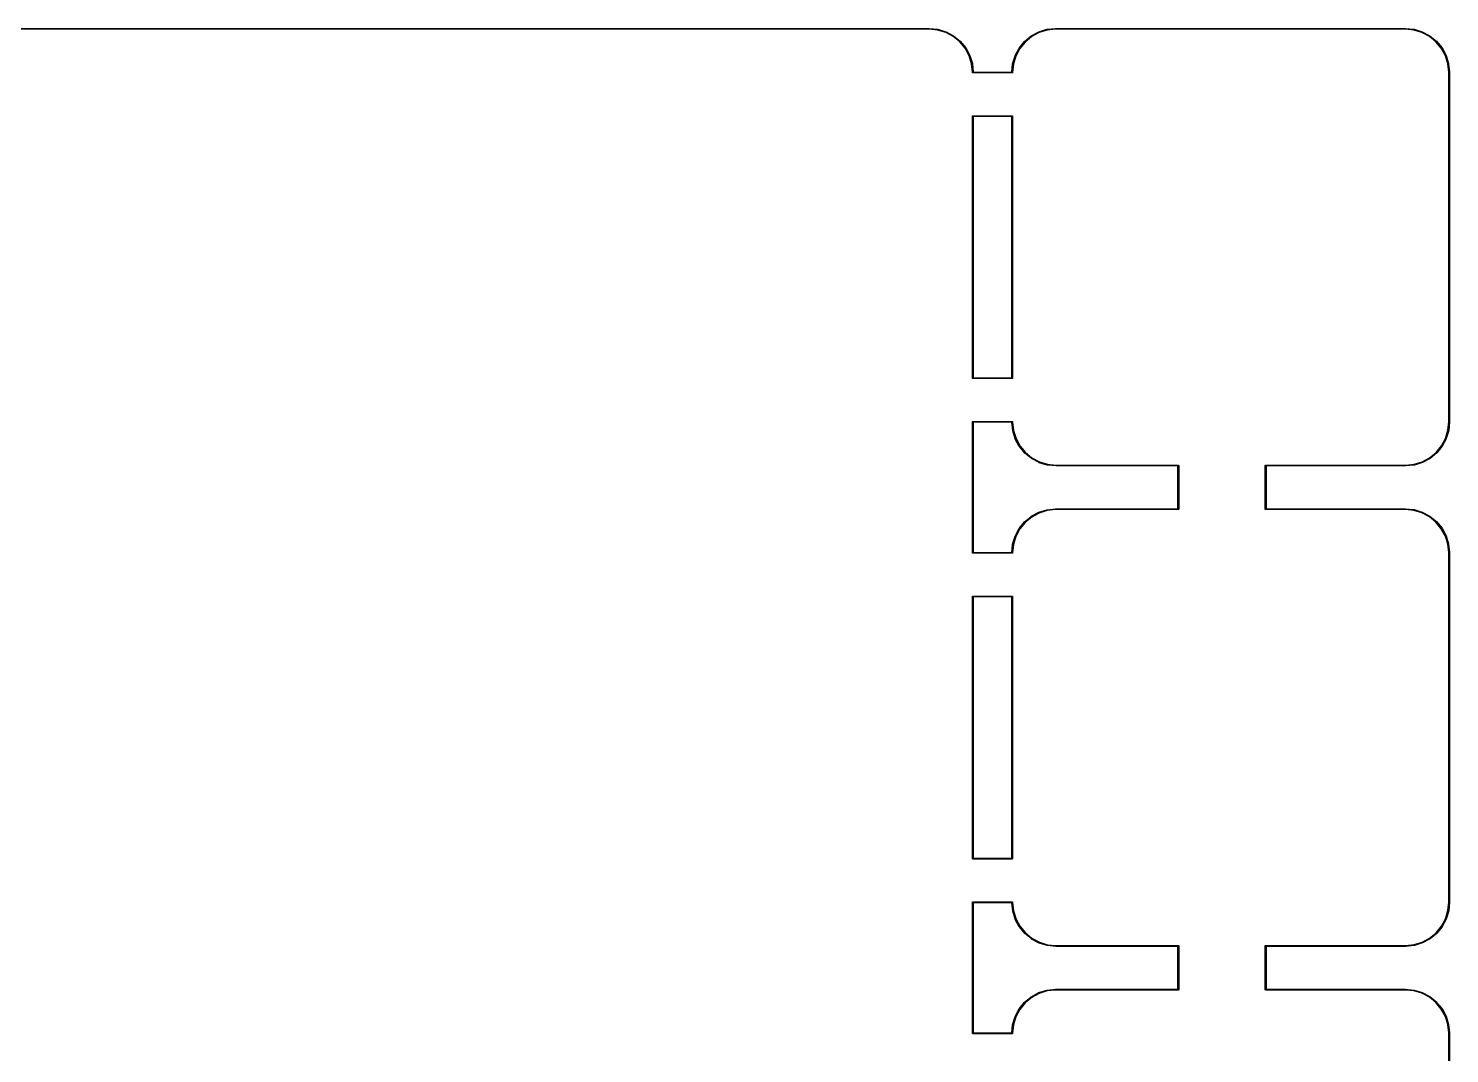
# Model space of a CAD drawing. Extents: x 1.1 to 14.1, y -5.7 to -1.1.
# Drawn here: x 10.878 to 14.131, y -3.447 to -1.099 of the extents above; entities that cross this region are included whole.
import ezdxf

# ---------------------------------------------------------------- set-up
doc = ezdxf.new("R2010")
doc.units = 0
doc.header["$MEASUREMENT"] = 0
doc.layers.add('BLACK', color=7, linetype='CONTINUOUS')

msp = doc.modelspace()

# ---------------------------------------------------------------- linework, layer by layer
at = {"layer": 'BLACK', "linetype": 'CONTINUOUS'}
for p, q in [((6.12995, -1.09902), (12.94, -1.09902)), ((12.94, -1.10098), (6.13, -1.10098)), ((12.94, -1.09902), (12.9401, -1.09902)), ((12.9592, -1.10287), (12.94, -1.10098)), ((12.9401, -1.09902), (12.9401, -1.09902)), ((12.9401, -1.09902), (12.9595, -1.10092)), ((12.9777, -1.10846), (12.9592, -1.10287)), ((12.9595, -1.10092), (12.9595, -1.10093)), ((12.9595, -1.10093), (12.9596, -1.10095)), ((12.9596, -1.10095), (12.9597, -1.10096)), ((12.9597, -1.10096), (12.9784, -1.1066)), ((13.191, -1.10687), (13.2096, -1.1011)), ((13.2101, -1.10301), (13.1916, -1.10873)), ((13.2096, -1.1011), (13.2097, -1.10108)), ((13.2096, -1.1011), (13.2096, -1.1011)), ((13.2096, -1.1011), (13.2096, -1.1011)), ((13.2097, -1.10108), (13.2098, -1.10106)), ((13.2098, -1.10106), (13.2292, -1.09902)), ((13.2294, -1.10099), (13.2101, -1.10301)), ((13.2292, -1.09902), (13.2292, -1.09902)), ((13.2292, -1.09902), (13.2293, -1.09902)), ((13.2293, -1.09902), (13.2293, -1.09902)), ((13.2293, -1.09902), (13.23, -1.09902)), ((13.23, -1.10098), (13.2294, -1.10099)), ((13.23, -1.09902), (13.23, -1.09902)), ((13.23, -1.09902), (14.03, -1.09902)), ((14.03, -1.10098), (13.23, -1.10098)), ((14.03, -1.09902), (14.0301, -1.09902)), ((14.0492, -1.10287), (14.03, -1.10098)), ((14.0301, -1.09902), (14.0301, -1.09902)), ((14.0301, -1.09902), (14.0495, -1.10092)), ((14.0677, -1.10846), (14.0492, -1.10287)), ((14.0495, -1.10092), (14.0495, -1.10093)), ((14.0495, -1.10093), (14.0496, -1.10095)), ((14.0496, -1.10095), (14.0497, -1.10096)), ((14.0497, -1.10096), (14.0684, -1.1066)), ((12.9948, -1.11753), (12.9777, -1.10846)), ((12.9784, -1.1066), (12.9784, -1.10661)), ((12.9784, -1.10661), (12.9785, -1.10664)), ((12.9785, -1.10664), (12.9786, -1.10668)), ((12.9786, -1.10668), (12.9958, -1.11584)), ((13.0098, -1.12974), (12.9948, -1.11753)), ((12.9958, -1.11584), (12.9958, -1.11584)), ((12.9958, -1.11584), (12.9958, -1.11584)), ((12.9958, -1.11584), (12.9958, -1.11585)), ((12.9958, -1.11585), (12.9959, -1.1159)), ((12.9959, -1.1159), (12.996, -1.11595)), ((12.996, -1.11595), (13.0111, -1.12828)), ((13.0221, -1.14463), (13.0098, -1.12974)), ((13.0111, -1.12828), (13.0111, -1.12828)), ((13.0111, -1.12828), (13.0111, -1.12828)), ((13.0111, -1.12828), (13.0111, -1.12829)), ((13.0111, -1.12829), (13.0112, -1.12835)), ((13.0112, -1.12835), (13.0112, -1.12842)), ((13.0112, -1.12842), (13.0237, -1.14345)), ((13.1459, -1.14404), (13.1583, -1.12891)), ((13.1597, -1.13023), (13.1475, -1.14521)), ((13.1583, -1.1289), (13.1584, -1.12884)), ((13.1583, -1.12891), (13.1583, -1.1289)), ((13.1583, -1.12891), (13.1583, -1.12891)), ((13.1583, -1.12891), (13.1583, -1.12891)), ((13.1584, -1.12878), (13.1735, -1.11634)), ((13.1584, -1.12884), (13.1584, -1.12878)), ((13.1746, -1.11792), (13.1597, -1.13023)), ((13.1735, -1.11628), (13.1736, -1.11623)), ((13.1735, -1.11633), (13.1735, -1.11628)), ((13.1735, -1.11634), (13.1735, -1.11633)), ((13.1736, -1.11623), (13.1908, -1.10695)), ((13.1916, -1.10873), (13.1746, -1.11792)), ((13.1908, -1.10694), (13.1909, -1.10691)), ((13.1908, -1.10695), (13.1908, -1.10694)), ((13.1908, -1.10695), (13.1908, -1.10695)), ((13.1908, -1.10695), (13.1908, -1.10695)), ((13.1909, -1.10691), (13.191, -1.10687)), ((14.0848, -1.11753), (14.0677, -1.10846)), ((14.0684, -1.1066), (14.0684, -1.10661)), ((14.0684, -1.10661), (14.0685, -1.10664)), ((14.0685, -1.10664), (14.0686, -1.10668)), ((14.0686, -1.10668), (14.0858, -1.11584)), ((14.0998, -1.12974), (14.0848, -1.11753)), ((14.0858, -1.11584), (14.0858, -1.11584)), ((14.0858, -1.11584), (14.0858, -1.11584)), ((14.0858, -1.11584), (14.0858, -1.11585)), ((14.0858, -1.11585), (14.0859, -1.1159)), ((14.0859, -1.1159), (14.086, -1.11595)), ((14.086, -1.11595), (14.1011, -1.12828)), ((14.1121, -1.14463), (14.0998, -1.12974)), ((14.1011, -1.12828), (14.1011, -1.12828)), ((14.1011, -1.12828), (14.1011, -1.12828)), ((14.1011, -1.12828), (14.1011, -1.12829)), ((14.1011, -1.12829), (14.1012, -1.12835)), ((14.1012, -1.12835), (14.1012, -1.12842)), ((14.1012, -1.12842), (14.1137, -1.14345)), ((13.0313, -1.16163), (13.0221, -1.14463)), ((13.0237, -1.14345), (13.0237, -1.14346)), ((13.0237, -1.14346), (13.0237, -1.14354)), ((13.0237, -1.14354), (13.0238, -1.14361)), ((13.0238, -1.14361), (13.0331, -1.16078)), ((13.037, -1.18009), (13.0313, -1.16163)), ((13.0331, -1.16078), (13.0331, -1.16078)), ((13.0331, -1.16078), (13.0331, -1.16078)), ((13.0331, -1.16078), (13.0331, -1.16079)), ((13.0331, -1.16079), (13.0331, -1.16088)), ((13.0331, -1.16088), (13.0331, -1.16096)), ((13.0331, -1.16096), (13.0389, -1.1796)), ((13.131, -1.18029), (13.1366, -1.16161)), ((13.1385, -1.16227), (13.1329, -1.18077)), ((13.1366, -1.16151), (13.1367, -1.16143)), ((13.1366, -1.1616), (13.1366, -1.16151)), ((13.1366, -1.16161), (13.1366, -1.1616)), ((13.1367, -1.16143), (13.1458, -1.1442)), ((13.1475, -1.14521), (13.1385, -1.16227)), ((13.1458, -1.14419), (13.1459, -1.14411)), ((13.1458, -1.1442), (13.1458, -1.14419)), ((13.1458, -1.1442), (13.1458, -1.1442)), ((13.1458, -1.1442), (13.1458, -1.1442)), ((13.1459, -1.14411), (13.1459, -1.14404)), ((14.1213, -1.16163), (14.1121, -1.14463)), ((14.1137, -1.14345), (14.1137, -1.14346)), ((14.1137, -1.14346), (14.1137, -1.14354)), ((14.1137, -1.14354), (14.1138, -1.14361)), ((14.1138, -1.14361), (14.1231, -1.16078)), ((14.127, -1.18009), (14.1213, -1.16163)), ((14.1231, -1.16078), (14.1231, -1.16078)), ((14.1231, -1.16078), (14.1231, -1.16078)), ((14.1231, -1.16078), (14.1231, -1.16079)), ((14.1231, -1.16079), (14.1231, -1.16088)), ((14.1231, -1.16088), (14.1231, -1.16096)), ((14.1231, -1.16096), (14.1289, -1.1796)), ((13.039, -1.19936), (13.037, -1.18009)), ((13.0389, -1.1796), (13.0389, -1.17961)), ((13.0389, -1.17961), (13.0389, -1.1797)), ((13.0389, -1.1797), (13.0389, -1.17979)), ((13.0389, -1.17979), (13.041, -1.19902)), ((13.039, -1.19995), (13.039, -1.19936)), ((13.039, -1.2), (13.039, -1.19995)), ((13.039, -1.20019), (13.039, -1.2)), ((13.0391, -1.20038), (13.039, -1.20019)), ((13.0392, -1.20055), (13.0391, -1.20038)), ((13.0393, -1.2007), (13.0392, -1.20055)), ((13.0395, -1.20082), (13.0393, -1.2007)), ((13.0396, -1.20091), (13.0395, -1.20082)), ((13.0398, -1.20097), (13.0396, -1.20091)), ((13.04, -1.20098), (13.0398, -1.20097)), ((13.13, -1.20098), (13.04, -1.20098)), ((13.041, -1.19902), (13.1291, -1.19902)), ((13.1291, -1.19902), (13.1309, -1.18048)), ((13.1301, -1.20098), (13.13, -1.20098)), ((13.1302, -1.20097), (13.1301, -1.20098)), ((13.1301, -1.20098), (13.1301, -1.20098)), ((13.1301, -1.20098), (13.1301, -1.20098)), ((13.1304, -1.20091), (13.1302, -1.20097)), ((13.1305, -1.20082), (13.1304, -1.20091)), ((13.1307, -1.2007), (13.1305, -1.20082)), ((13.1308, -1.20055), (13.1307, -1.2007)), ((13.1309, -1.20038), (13.1308, -1.20055)), ((13.1309, -1.18038), (13.131, -1.18029)), ((13.1309, -1.18047), (13.1309, -1.18038)), ((13.1309, -1.18048), (13.1309, -1.18047)), ((13.131, -1.20019), (13.1309, -1.20038)), ((13.1329, -1.18077), (13.131, -1.2001)), ((13.131, -1.2001), (13.131, -1.20011)), ((13.131, -1.20011), (13.131, -1.20019)), ((14.129, -1.19936), (14.127, -1.18009)), ((14.1289, -1.1796), (14.1289, -1.17961)), ((14.1289, -1.17961), (14.1289, -1.1797)), ((14.1289, -1.1797), (14.1289, -1.17979)), ((14.1289, -1.17979), (14.131, -1.1992)), ((14.129, -1.2), (14.129, -1.19936)), ((14.129, -1.99995), (14.129, -1.2)), ((14.131, -1.1992), (14.131, -1.19921)), ((14.131, -1.19921), (14.131, -1.19926)), ((14.131, -1.19926), (14.131, -1.1993)), ((14.131, -1.1993), (14.131, -1.19995)), ((14.131, -1.19995), (14.131, -1.19995)), ((14.131, -1.19995), (14.131, -2.00005)), ((13.039, -1.29981), (13.0391, -1.29962)), ((13.039, -1.3), (13.039, -1.29981)), ((13.039, -1.30005), (13.039, -1.3)), ((13.039, -1.89995), (13.039, -1.30005)), ((13.0391, -1.29962), (13.0392, -1.29945)), ((13.0392, -1.29945), (13.0393, -1.2993)), ((13.0393, -1.2993), (13.0395, -1.29918)), ((13.0395, -1.29918), (13.0396, -1.29909)), ((13.0396, -1.29909), (13.0398, -1.29903)), ((13.0398, -1.29903), (13.04, -1.29902)), ((13.04, -1.29902), (13.04, -1.29901)), ((13.04, -1.29901), (13.04, -1.29902)), ((13.04, -1.29902), (13.13, -1.29902)), ((13.041, -1.30098), (13.041, -1.89902)), ((13.129, -1.30098), (13.041, -1.30098)), ((13.129, -1.89902), (13.129, -1.30098)), ((13.13, -1.29902), (13.13, -1.29901)), ((13.13, -1.29901), (13.13, -1.29902)), ((13.13, -1.29902), (13.13, -1.29902)), ((13.13, -1.29902), (13.1302, -1.29903)), ((13.1302, -1.29903), (13.1304, -1.29909)), ((13.1304, -1.29909), (13.1305, -1.29918)), ((13.1305, -1.29918), (13.1307, -1.2993)), ((13.1307, -1.2993), (13.1308, -1.29945)), ((13.1308, -1.29945), (13.1309, -1.29962)), ((13.1309, -1.29962), (13.131, -1.29981)), ((13.131, -1.29981), (13.131, -1.3)), ((13.131, -1.3), (13.131, -1.30005)), ((13.131, -1.30005), (13.131, -1.89995)), ((13.039, -1.9), (13.039, -1.89995)), ((13.039, -1.90019), (13.039, -1.9)), ((13.0391, -1.90038), (13.039, -1.90019)), ((13.0392, -1.90055), (13.0391, -1.90038)), ((13.0393, -1.9007), (13.0392, -1.90055)), ((13.0395, -1.90082), (13.0393, -1.9007)), ((13.0396, -1.90091), (13.0395, -1.90082)), ((13.0398, -1.90097), (13.0396, -1.90091)), ((13.04, -1.90098), (13.0398, -1.90097)), ((13.13, -1.90098), (13.04, -1.90098)), ((13.04, -1.90098), (13.04, -1.90099)), ((13.04, -1.90099), (13.04, -1.90098)), ((13.04, -1.90098), (13.04, -1.90098)), ((13.041, -1.89902), (13.129, -1.89902)), ((13.1302, -1.90097), (13.13, -1.90099)), ((13.13, -1.90099), (13.13, -1.90098)), ((13.1304, -1.90091), (13.1302, -1.90097)), ((13.1305, -1.90082), (13.1304, -1.90091)), ((13.1307, -1.9007), (13.1305, -1.90082)), ((13.1308, -1.90055), (13.1307, -1.9007)), ((13.1309, -1.90038), (13.1308, -1.90055)), ((13.131, -1.90019), (13.1309, -1.90038)), ((13.131, -1.89995), (13.131, -1.9)), ((13.131, -1.9), (13.131, -1.90005)), ((13.131, -1.90005), (13.131, -1.90019)), ((13.039, -1.99981), (13.0391, -1.99962)), ((13.039, -2), (13.039, -1.99981)), ((13.039, -2.00005), (13.039, -2)), ((13.039, -2.09995), (13.039, -2.00005)), ((13.0391, -1.99962), (13.0392, -1.99945)), ((13.0392, -1.99945), (13.0393, -1.9993)), ((13.0393, -1.9993), (13.0395, -1.99918)), ((13.0395, -1.99918), (13.0396, -1.99909)), ((13.0396, -1.99909), (13.0398, -1.99903)), ((13.0398, -1.99903), (13.04, -1.99902)), ((13.04, -1.99902), (13.04, -1.99901)), ((13.04, -1.99901), (13.04, -1.99902)), ((13.04, -1.99902), (13.13, -1.99902)), ((13.129, -2.00098), (13.041, -2.00098)), ((13.041, -2.00098), (13.041, -2.29902)), ((13.1311, -2.02021), (13.129, -2.00098)), ((13.13, -1.99902), (13.1302, -1.99903)), ((13.1302, -1.99903), (13.1304, -1.99909)), ((13.1304, -1.99909), (13.1305, -1.99918)), ((13.1305, -1.99918), (13.1307, -1.9993)), ((13.1307, -1.9993), (13.1308, -1.99945)), ((13.1308, -1.99945), (13.1309, -1.99962)), ((13.1309, -1.99962), (13.131, -1.99981)), ((13.131, -1.99981), (13.131, -2)), ((13.131, -2), (13.131, -2.00005)), ((13.131, -2.00005), (13.131, -2.00064)), ((13.131, -2.00064), (13.133, -2.01991)), ((14.1271, -2.01923), (14.129, -1.99995)), ((14.131, -2.0001), (14.1291, -2.01952)), ((14.131, -2.00005), (14.131, -2.0001)), ((14.131, -2.0001), (14.131, -2.0001)), ((13.1311, -2.0203), (13.1311, -2.02021)), ((13.1311, -2.02039), (13.1311, -2.0203)), ((13.1311, -2.0204), (13.1311, -2.02039)), ((13.1369, -2.03904), (13.1311, -2.0204)), ((13.133, -2.01991), (13.1387, -2.03837)), ((13.1369, -2.03912), (13.1369, -2.03904)), ((13.1369, -2.03921), (13.1369, -2.03912)), ((13.1369, -2.03922), (13.1369, -2.03921)), ((13.1462, -2.05639), (13.1369, -2.03922)), ((13.1387, -2.03837), (13.1479, -2.05537)), ((14.1125, -2.05479), (14.1215, -2.03773)), ((14.1233, -2.03857), (14.1142, -2.0558)), ((14.1215, -2.03773), (14.1271, -2.01923)), ((14.1234, -2.03849), (14.1233, -2.03857)), ((14.129, -2.01971), (14.1234, -2.03839)), ((14.1234, -2.03839), (14.1234, -2.0384)), ((14.1234, -2.0384), (14.1234, -2.03849)), ((14.1291, -2.01962), (14.129, -2.01971)), ((14.1291, -2.01952), (14.1291, -2.01953)), ((14.1291, -2.01953), (14.1291, -2.01962)), ((13.1463, -2.05646), (13.1462, -2.05639)), ((13.1463, -2.05654), (13.1463, -2.05646)), ((13.1463, -2.05655), (13.1463, -2.05654)), ((13.1588, -2.07158), (13.1463, -2.05655)), ((13.1479, -2.05537), (13.1602, -2.07026)), ((13.1588, -2.07165), (13.1588, -2.07158)), ((13.1589, -2.07171), (13.1588, -2.07165)), ((13.1589, -2.07172), (13.1589, -2.07171)), ((13.174, -2.08405), (13.1589, -2.07172)), ((13.1602, -2.07026), (13.1752, -2.08247)), ((14.0854, -2.08208), (14.1003, -2.06977)), ((14.1016, -2.07122), (14.0865, -2.08366)), ((14.1003, -2.06977), (14.1125, -2.05479)), ((14.1017, -2.0711), (14.1016, -2.07116)), ((14.1016, -2.07116), (14.1016, -2.07122)), ((14.1141, -2.05596), (14.1017, -2.07109)), ((14.1017, -2.07109), (14.1017, -2.0711)), ((14.1142, -2.05581), (14.1141, -2.05589)), ((14.1141, -2.05589), (14.1141, -2.05596)), ((14.1142, -2.0558), (14.1142, -2.05581)), ((13.039, -2.19995), (13.039, -2.09995)), ((13.039, -2.09995), (13.039, -2.09995)), ((13.1741, -2.0841), (13.174, -2.08405)), ((13.1742, -2.08415), (13.1741, -2.0841)), ((13.1742, -2.08416), (13.1742, -2.08415)), ((13.1914, -2.09332), (13.1742, -2.08416)), ((13.1752, -2.08247), (13.1923, -2.09154)), ((13.1915, -2.09336), (13.1914, -2.09332)), ((13.1916, -2.09339), (13.1915, -2.09336)), ((13.1916, -2.0934), (13.1916, -2.09339)), ((13.2103, -2.09904), (13.1916, -2.0934)), ((13.1923, -2.09154), (13.2108, -2.09713)), ((13.2104, -2.09905), (13.2103, -2.09904)), ((13.2105, -2.09907), (13.2104, -2.09905)), ((13.2105, -2.09908), (13.2105, -2.09907)), ((13.2299, -2.10098), (13.2105, -2.09908)), ((13.2108, -2.09713), (13.23, -2.09902)), ((13.23, -2.10098), (13.2299, -2.10098)), ((13.2299, -2.10098), (13.2299, -2.10098)), ((13.23, -2.09902), (13.51, -2.09902)), ((13.509, -2.10098), (13.23, -2.10098)), ((13.509, -2.19902), (13.509, -2.10098)), ((13.51, -2.09902), (13.51, -2.09901)), ((13.51, -2.09901), (13.51, -2.09902)), ((13.51, -2.09902), (13.51, -2.09902)), ((13.51, -2.09902), (13.5102, -2.09903)), ((13.5102, -2.09903), (13.5104, -2.09909)), ((13.5104, -2.09909), (13.5105, -2.09918)), ((13.5105, -2.09918), (13.5107, -2.0993)), ((13.5107, -2.0993), (13.5108, -2.09945)), ((13.5108, -2.09945), (13.5109, -2.09962)), ((13.5109, -2.09962), (13.511, -2.09981)), ((13.511, -2.09981), (13.511, -2.1)), ((13.511, -2.1), (13.511, -2.10005)), ((13.511, -2.10005), (13.511, -2.19995)), ((13.709, -2.09981), (13.7091, -2.09962)), ((13.709, -2.1), (13.709, -2.09981)), ((13.709, -2.10005), (13.709, -2.1)), ((13.709, -2.19995), (13.709, -2.10005)), ((13.7091, -2.09962), (13.7092, -2.09945)), ((13.7092, -2.09945), (13.7093, -2.0993)), ((13.7093, -2.0993), (13.7095, -2.09918)), ((13.7095, -2.09918), (13.7096, -2.09909)), ((13.7096, -2.09909), (13.7098, -2.09903)), ((13.7098, -2.09903), (13.71, -2.09902)), ((13.71, -2.09902), (13.71, -2.09901)), ((13.71, -2.09901), (13.71, -2.09902)), ((13.71, -2.09902), (14.03, -2.09902)), ((14.03, -2.10098), (13.711, -2.10098)), ((13.711, -2.10098), (13.711, -2.19902)), ((14.03, -2.09902), (14.0306, -2.09901)), ((14.0307, -2.10098), (14.03, -2.10098)), ((14.03, -2.10098), (14.03, -2.10098)), ((14.0306, -2.09901), (14.0499, -2.09699)), ((14.0308, -2.10098), (14.0307, -2.10098)), ((14.0307, -2.10098), (14.0307, -2.10098)), ((14.0502, -2.09894), (14.0308, -2.10098)), ((14.0308, -2.10098), (14.0308, -2.10098)), ((14.0499, -2.09699), (14.0684, -2.09127)), ((14.0503, -2.09892), (14.0502, -2.09894)), ((14.0504, -2.0989), (14.0503, -2.09892)), ((14.069, -2.09313), (14.0504, -2.0989)), ((14.0504, -2.0989), (14.0504, -2.0989)), ((14.0684, -2.09127), (14.0854, -2.08208)), ((14.0691, -2.09309), (14.069, -2.09313)), ((14.0692, -2.09306), (14.0691, -2.09309)), ((14.0864, -2.08377), (14.0692, -2.09305)), ((14.0692, -2.09305), (14.0692, -2.09306)), ((14.0865, -2.08372), (14.0864, -2.08377)), ((14.0865, -2.08366), (14.0865, -2.08367)), ((14.0865, -2.08367), (14.0865, -2.08372)), ((13.039, -2.29995), (13.039, -2.19995)), ((13.1736, -2.21623), (13.1908, -2.20695)), ((13.1916, -2.20873), (13.1746, -2.21792)), ((13.1908, -2.20694), (13.1909, -2.20691)), ((13.1908, -2.20695), (13.1908, -2.20694)), ((13.1908, -2.20695), (13.1908, -2.20695)), ((13.1908, -2.20695), (13.1908, -2.20695)), ((13.1909, -2.20691), (13.191, -2.20687)), ((13.191, -2.20687), (13.2096, -2.2011)), ((13.2101, -2.20301), (13.1916, -2.20873)), ((13.2096, -2.2011), (13.2097, -2.20108)), ((13.2096, -2.2011), (13.2096, -2.2011)), ((13.2096, -2.2011), (13.2096, -2.2011)), ((13.2097, -2.20108), (13.2098, -2.20106)), ((13.2098, -2.20106), (13.2292, -2.19902)), ((13.2294, -2.20099), (13.2101, -2.20301)), ((13.2292, -2.19902), (13.2292, -2.19902)), ((13.2292, -2.19902), (13.2293, -2.19902)), ((13.2293, -2.19902), (13.2293, -2.19902)), ((13.2293, -2.19902), (13.23, -2.19902)), ((13.23, -2.20098), (13.2294, -2.20099)), ((13.23, -2.19902), (13.23, -2.19902)), ((13.23, -2.19902), (13.509, -2.19902)), ((13.51, -2.20098), (13.23, -2.20098)), ((13.5101, -2.20098), (13.51, -2.20099)), ((13.51, -2.20099), (13.51, -2.20098)), ((13.5102, -2.20097), (13.5101, -2.20098)), ((13.5104, -2.20091), (13.5102, -2.20097)), ((13.5105, -2.20082), (13.5104, -2.20091)), ((13.5107, -2.2007), (13.5105, -2.20082)), ((13.5108, -2.20055), (13.5107, -2.2007)), ((13.5109, -2.20038), (13.5108, -2.20055)), ((13.511, -2.20019), (13.5109, -2.20038)), ((13.511, -2.19995), (13.511, -2.2)), ((13.511, -2.2), (13.511, -2.20019)), ((13.709, -2.2), (13.709, -2.19995)), ((13.709, -2.20019), (13.709, -2.2)), ((13.7091, -2.20038), (13.709, -2.20019)), ((13.7092, -2.20055), (13.7091, -2.20038)), ((13.7093, -2.2007), (13.7092, -2.20055)), ((13.7095, -2.20082), (13.7093, -2.2007)), ((13.7096, -2.20091), (13.7095, -2.20082)), ((13.7098, -2.20097), (13.7096, -2.20091)), ((13.71, -2.20098), (13.7098, -2.20097)), ((14.03, -2.20098), (13.71, -2.20098)), ((13.71, -2.20098), (13.71, -2.20099)), ((13.71, -2.20099), (13.71, -2.20098)), ((13.71, -2.20098), (13.71, -2.20098)), ((13.711, -2.19902), (14.03, -2.19902)), ((14.03, -2.19902), (14.0301, -2.19902)), ((14.0492, -2.20287), (14.03, -2.20098)), ((14.0301, -2.19902), (14.0301, -2.19902)), ((14.0301, -2.19902), (14.0495, -2.20092)), ((14.0677, -2.20846), (14.0492, -2.20287)), ((14.0495, -2.20092), (14.0495, -2.20093)), ((14.0495, -2.20093), (14.0496, -2.20095)), ((14.0496, -2.20095), (14.0497, -2.20096)), ((14.0497, -2.20096), (14.0684, -2.2066)), ((14.0848, -2.21753), (14.0677, -2.20846)), ((14.0684, -2.2066), (14.0684, -2.20661)), ((14.0684, -2.20661), (14.0685, -2.20664)), ((14.0685, -2.20664), (14.0686, -2.20668)), ((14.0686, -2.20668), (14.0858, -2.21584)), ((13.1367, -2.26143), (13.1458, -2.2442)), ((13.1458, -2.24419), (13.1459, -2.24411)), ((13.1458, -2.2442), (13.1458, -2.24419)), ((13.1458, -2.2442), (13.1458, -2.2442)), ((13.1458, -2.2442), (13.1458, -2.2442)), ((13.1459, -2.24404), (13.1583, -2.22891)), ((13.1459, -2.24411), (13.1459, -2.24404)), ((13.1597, -2.23023), (13.1475, -2.24521)), ((13.1583, -2.2289), (13.1584, -2.22884)), ((13.1583, -2.22891), (13.1583, -2.2289)), ((13.1583, -2.22891), (13.1583, -2.22891)), ((13.1583, -2.22891), (13.1583, -2.22891)), ((13.1584, -2.22878), (13.1735, -2.21634)), ((13.1584, -2.22884), (13.1584, -2.22878)), ((13.1746, -2.21792), (13.1597, -2.23023)), ((13.1735, -2.21628), (13.1736, -2.21623)), ((13.1735, -2.21633), (13.1735, -2.21628)), ((13.1735, -2.21634), (13.1735, -2.21633)), ((14.0998, -2.22974), (14.0848, -2.21753)), ((14.0858, -2.21584), (14.0858, -2.21584)), ((14.0858, -2.21584), (14.0858, -2.21584)), ((14.0858, -2.21584), (14.0858, -2.21585)), ((14.0858, -2.21585), (14.0859, -2.2159)), ((14.0859, -2.2159), (14.086, -2.21595)), ((14.086, -2.21595), (14.1011, -2.22828)), ((14.1121, -2.24463), (14.0998, -2.22974)), ((14.1011, -2.22828), (14.1011, -2.22828)), ((14.1011, -2.22828), (14.1011, -2.22828)), ((14.1011, -2.22828), (14.1011, -2.22829)), ((14.1011, -2.22829), (14.1012, -2.22835)), ((14.1012, -2.22835), (14.1012, -2.22842)), ((14.1012, -2.22842), (14.1137, -2.24345)), ((14.1137, -2.24345), (14.1137, -2.24346)), ((14.1137, -2.24346), (14.1137, -2.24354)), ((14.1137, -2.24354), (14.1138, -2.24361)), ((14.1138, -2.24361), (14.1231, -2.26078)), ((13.131, -2.28029), (13.1366, -2.26161)), ((13.1385, -2.26227), (13.1329, -2.28077)), ((13.1366, -2.26151), (13.1367, -2.26143)), ((13.1366, -2.2616), (13.1366, -2.26151)), ((13.1366, -2.26161), (13.1366, -2.2616)), ((13.1475, -2.24521), (13.1385, -2.26227)), ((14.1213, -2.26163), (14.1121, -2.24463)), ((14.127, -2.28009), (14.1213, -2.26163)), ((14.1231, -2.26078), (14.1231, -2.26078)), ((14.1231, -2.26078), (14.1231, -2.26078)), ((14.1231, -2.26078), (14.1231, -2.26079)), ((14.1231, -2.26079), (14.1231, -2.26088)), ((14.1231, -2.26088), (14.1231, -2.26096)), ((14.1231, -2.26096), (14.1289, -2.2796)), ((13.039, -2.3), (13.039, -2.29995)), ((13.039, -2.30019), (13.039, -2.3)), ((13.0391, -2.30038), (13.039, -2.30019)), ((13.0392, -2.30055), (13.0391, -2.30038)), ((13.0392, -2.30062), (13.0392, -2.30055)), ((13.0393, -2.3007), (13.0392, -2.30062)), ((13.0395, -2.30082), (13.0393, -2.3007)), ((13.0396, -2.30091), (13.0395, -2.30082)), ((13.0398, -2.30097), (13.0396, -2.30091)), ((13.04, -2.30099), (13.0398, -2.30097)), ((13.13, -2.30098), (13.04, -2.30098)), ((13.04, -2.30098), (13.04, -2.30099)), ((13.041, -2.29902), (13.1291, -2.29902)), ((13.1291, -2.29902), (13.1309, -2.28048)), ((13.1301, -2.30098), (13.13, -2.30098)), ((13.1302, -2.30097), (13.1301, -2.30098)), ((13.1301, -2.30098), (13.1301, -2.30098)), ((13.1301, -2.30098), (13.1301, -2.30098)), ((13.1304, -2.30091), (13.1302, -2.30097)), ((13.1305, -2.30082), (13.1304, -2.30091)), ((13.1307, -2.3007), (13.1305, -2.30082)), ((13.1308, -2.30055), (13.1307, -2.3007)), ((13.1309, -2.30038), (13.1308, -2.30055)), ((13.1309, -2.28038), (13.131, -2.28029)), ((13.1309, -2.28047), (13.1309, -2.28038)), ((13.1309, -2.28048), (13.1309, -2.28047)), ((13.131, -2.30019), (13.1309, -2.30038)), ((13.1329, -2.28077), (13.131, -2.3001)), ((13.131, -2.3001), (13.131, -2.30011)), ((13.131, -2.30011), (13.131, -2.30019)), ((14.129, -2.29936), (14.127, -2.28009)), ((14.1289, -2.2796), (14.1289, -2.27961)), ((14.1289, -2.27961), (14.1289, -2.2797)), ((14.1289, -2.2797), (14.1289, -2.27979)), ((14.1289, -2.27979), (14.131, -2.2992)), ((14.129, -2.3), (14.129, -2.29936)), ((14.129, -3.09995), (14.129, -2.3)), ((14.131, -2.2992), (14.131, -2.29921)), ((14.131, -2.29921), (14.131, -2.29926)), ((14.131, -2.29926), (14.131, -2.2993)), ((14.131, -2.2993), (14.131, -2.29995)), ((14.131, -2.29995), (14.131, -2.29995)), ((14.131, -2.29995), (14.131, -3.10005)), ((13.039, -2.39981), (13.0391, -2.39962)), ((13.039, -2.4), (13.039, -2.39981)), ((13.039, -2.40005), (13.039, -2.4)), ((13.039, -2.99995), (13.039, -2.40005)), ((13.0391, -2.39962), (13.0392, -2.39945)), ((13.0392, -2.39945), (13.0393, -2.3993)), ((13.0393, -2.3993), (13.0395, -2.39918)), ((13.0395, -2.39918), (13.0396, -2.39909)), ((13.0396, -2.39909), (13.0398, -2.39903)), ((13.0398, -2.39903), (13.04, -2.39902)), ((13.04, -2.39902), (13.04, -2.39901)), ((13.04, -2.39901), (13.04, -2.39902)), ((13.04, -2.39902), (13.13, -2.39902)), ((13.041, -2.40098), (13.041, -2.99902)), ((13.129, -2.40098), (13.041, -2.40098)), ((13.129, -2.99902), (13.129, -2.40098)), ((13.13, -2.39902), (13.13, -2.39901)), ((13.13, -2.39901), (13.13, -2.39902)), ((13.13, -2.39902), (13.13, -2.39902)), ((13.13, -2.39902), (13.1302, -2.39903)), ((13.1302, -2.39903), (13.1304, -2.39909)), ((13.1304, -2.39909), (13.1305, -2.39918)), ((13.1305, -2.39918), (13.1307, -2.3993)), ((13.1307, -2.3993), (13.1308, -2.39945)), ((13.1308, -2.39945), (13.1309, -2.39962)), ((13.1309, -2.39962), (13.131, -2.39981)), ((13.131, -2.39981), (13.131, -2.4)), ((13.131, -2.4), (13.131, -2.40005)), ((13.131, -2.40005), (13.131, -2.99995)), ((13.039, -3), (13.039, -2.99995)), ((13.039, -3.00019), (13.039, -3)), ((13.0391, -3.00038), (13.039, -3.00019)), ((13.0392, -3.00055), (13.0391, -3.00038)), ((13.0393, -3.0007), (13.0392, -3.00055)), ((13.0395, -3.00082), (13.0393, -3.0007)), ((13.0396, -3.00091), (13.0395, -3.00082)), ((13.0398, -3.00097), (13.0396, -3.00091)), ((13.04, -3.00098), (13.0398, -3.00097)), ((13.13, -3.00098), (13.04, -3.00098)), ((13.04, -3.00098), (13.04, -3.00099)), ((13.04, -3.00099), (13.04, -3.00098)), ((13.04, -3.00098), (13.04, -3.00098)), ((13.041, -2.99902), (13.129, -2.99902)), ((13.1302, -3.00097), (13.13, -3.00099)), ((13.13, -3.00099), (13.13, -3.00098)), ((13.1304, -3.00091), (13.1302, -3.00097)), ((13.1305, -3.00082), (13.1304, -3.00091)), ((13.1307, -3.0007), (13.1305, -3.00082)), ((13.1308, -3.00055), (13.1307, -3.0007)), ((13.1309, -3.00038), (13.1308, -3.00055)), ((13.131, -3.00019), (13.1309, -3.00038)), ((13.131, -2.99995), (13.131, -3)), ((13.131, -3), (13.131, -3.00005)), ((13.131, -3.00005), (13.131, -3.00019)), ((13.039, -3.09981), (13.0391, -3.09962)), ((13.039, -3.1), (13.039, -3.09981)), ((13.039, -3.10005), (13.039, -3.1)), ((13.039, -3.19995), (13.039, -3.10005)), ((13.0391, -3.09962), (13.0392, -3.09945)), ((13.0392, -3.09945), (13.0393, -3.0993)), ((13.0393, -3.0993), (13.0395, -3.09918)), ((13.0395, -3.09918), (13.0396, -3.09909)), ((13.0396, -3.09909), (13.0398, -3.09903)), ((13.0398, -3.09903), (13.04, -3.09902)), ((13.04, -3.09902), (13.04, -3.09901)), ((13.04, -3.09901), (13.04, -3.09902)), ((13.04, -3.09902), (13.13, -3.09902)), ((13.129, -3.10098), (13.041, -3.10098)), ((13.041, -3.10098), (13.041, -3.39902)), ((13.1311, -3.12021), (13.129, -3.10098)), ((13.13, -3.09902), (13.1302, -3.09903)), ((13.1302, -3.09903), (13.1304, -3.09909)), ((13.1304, -3.09909), (13.1305, -3.09918)), ((13.1305, -3.09918), (13.1307, -3.0993)), ((13.1307, -3.0993), (13.1308, -3.09945)), ((13.1308, -3.09945), (13.1309, -3.09962)), ((13.1309, -3.09962), (13.131, -3.09981)), ((13.131, -3.09981), (13.131, -3.1)), ((13.131, -3.1), (13.131, -3.10005)), ((13.131, -3.10005), (13.131, -3.10064)), ((13.131, -3.10064), (13.133, -3.11991)), ((13.1311, -3.1203), (13.1311, -3.12021)), ((13.1311, -3.12039), (13.1311, -3.1203)), ((13.1311, -3.1204), (13.1311, -3.12039)), ((13.1369, -3.13904), (13.1311, -3.1204)), ((13.133, -3.11991), (13.1387, -3.13837)), ((14.1215, -3.13773), (14.1271, -3.11923)), ((14.129, -3.11971), (14.1234, -3.13839)), ((14.1271, -3.11923), (14.129, -3.09995)), ((14.1291, -3.11962), (14.129, -3.11971)), ((14.131, -3.1001), (14.1291, -3.11952)), ((14.1291, -3.11952), (14.1291, -3.11953)), ((14.1291, -3.11953), (14.1291, -3.11962)), ((14.131, -3.10005), (14.131, -3.1001)), ((14.131, -3.1001), (14.131, -3.1001)), ((13.1369, -3.13912), (13.1369, -3.13904)), ((13.1369, -3.13921), (13.1369, -3.13912)), ((13.1369, -3.13922), (13.1369, -3.13921)), ((13.1462, -3.15639), (13.1369, -3.13922)), ((13.1387, -3.13837), (13.1479, -3.15537)), ((14.1003, -3.16977), (14.1125, -3.15479)), ((14.1125, -3.15479), (14.1215, -3.13773)), ((14.1233, -3.13857), (14.1142, -3.1558)), ((14.1234, -3.13849), (14.1233, -3.13857)), ((14.1234, -3.13839), (14.1234, -3.1384)), ((14.1234, -3.1384), (14.1234, -3.13849)), ((13.1463, -3.15646), (13.1462, -3.15639)), ((13.1463, -3.15654), (13.1463, -3.15646)), ((13.1463, -3.15655), (13.1463, -3.15654)), ((13.1588, -3.17158), (13.1463, -3.15655)), ((13.1479, -3.15537), (13.1602, -3.17026)), ((13.1588, -3.17165), (13.1588, -3.17158)), ((13.1589, -3.17171), (13.1588, -3.17165)), ((13.1589, -3.17172), (13.1589, -3.17171)), ((13.174, -3.18405), (13.1589, -3.17172)), ((13.1602, -3.17026), (13.1752, -3.18247)), ((13.1741, -3.1841), (13.174, -3.18405)), ((13.1742, -3.18415), (13.1741, -3.1841)), ((13.1742, -3.18416), (13.1742, -3.18415)), ((13.1914, -3.19332), (13.1742, -3.18416)), ((13.1752, -3.18247), (13.1923, -3.19154)), ((14.0684, -3.19127), (14.0854, -3.18208)), ((14.0864, -3.18377), (14.0692, -3.19305)), ((14.0854, -3.18208), (14.1003, -3.16977)), ((14.0865, -3.18372), (14.0864, -3.18377)), ((14.1016, -3.17122), (14.0865, -3.18366)), ((14.0865, -3.18366), (14.0865, -3.18367)), ((14.0865, -3.18367), (14.0865, -3.18372)), ((14.1017, -3.1711), (14.1016, -3.17116)), ((14.1016, -3.17116), (14.1016, -3.17122)), ((14.1141, -3.15596), (14.1017, -3.17109)), ((14.1017, -3.17109), (14.1017, -3.1711)), ((14.1142, -3.15581), (14.1141, -3.15589)), ((14.1141, -3.15589), (14.1141, -3.15596)), ((14.1142, -3.1558), (14.1142, -3.15581)), ((13.039, -3.29995), (13.039, -3.19995)), ((13.039, -3.19995), (13.039, -3.19995)), ((13.1915, -3.19336), (13.1914, -3.19332)), ((13.1916, -3.19339), (13.1915, -3.19336)), ((13.1916, -3.1934), (13.1916, -3.19339)), ((13.2103, -3.19904), (13.1916, -3.1934)), ((13.1923, -3.19154), (13.2108, -3.19713)), ((13.2104, -3.19905), (13.2103, -3.19904)), ((13.2105, -3.19907), (13.2104, -3.19905)), ((13.2105, -3.19908), (13.2105, -3.19907)), ((13.2299, -3.20098), (13.2105, -3.19908)), ((13.2108, -3.19713), (13.23, -3.19902)), ((13.23, -3.20098), (13.2299, -3.20098)), ((13.2299, -3.20098), (13.2299, -3.20098)), ((13.23, -3.19902), (13.51, -3.19902)), ((13.509, -3.20098), (13.23, -3.20098)), ((13.509, -3.29902), (13.509, -3.20098)), ((13.51, -3.19902), (13.51, -3.19901)), ((13.51, -3.19901), (13.51, -3.19902)), ((13.51, -3.19902), (13.51, -3.19902)), ((13.51, -3.19902), (13.5102, -3.19903)), ((13.5102, -3.19903), (13.5104, -3.19909)), ((13.5104, -3.19909), (13.5105, -3.19918)), ((13.5105, -3.19918), (13.5107, -3.1993)), ((13.5107, -3.1993), (13.5108, -3.19945)), ((13.5108, -3.19945), (13.5109, -3.19962)), ((13.5109, -3.19962), (13.511, -3.19981)), ((13.511, -3.19981), (13.511, -3.2)), ((13.511, -3.2), (13.511, -3.20005)), ((13.511, -3.20005), (13.511, -3.29995)), ((13.709, -3.19981), (13.7091, -3.19962)), ((13.709, -3.2), (13.709, -3.19981)), ((13.709, -3.20005), (13.709, -3.2)), ((13.709, -3.29995), (13.709, -3.20005)), ((13.7091, -3.19962), (13.7092, -3.19945)), ((13.7092, -3.19945), (13.7093, -3.1993)), ((13.7093, -3.1993), (13.7095, -3.19918)), ((13.7095, -3.19918), (13.7096, -3.19909)), ((13.7096, -3.19909), (13.7098, -3.19903)), ((13.7098, -3.19903), (13.71, -3.19902)), ((13.71, -3.19902), (13.71, -3.19901)), ((13.71, -3.19901), (13.71, -3.19902)), ((13.71, -3.19902), (14.03, -3.19902)), ((14.03, -3.20098), (13.711, -3.20098)), ((13.711, -3.20098), (13.711, -3.29902)), ((14.03, -3.19902), (14.0306, -3.19901)), ((14.0307, -3.20098), (14.03, -3.20098)), ((14.03, -3.20098), (14.03, -3.20098)), ((14.0306, -3.19901), (14.0499, -3.19699)), ((14.0308, -3.20098), (14.0307, -3.20098)), ((14.0307, -3.20098), (14.0307, -3.20098)), ((14.0502, -3.19894), (14.0308, -3.20098)), ((14.0308, -3.20098), (14.0308, -3.20098)), ((14.0499, -3.19699), (14.0684, -3.19127)), ((14.0503, -3.19892), (14.0502, -3.19894)), ((14.0504, -3.1989), (14.0503, -3.19892)), ((14.069, -3.19313), (14.0504, -3.1989)), ((14.0504, -3.1989), (14.0504, -3.1989)), ((14.0691, -3.19309), (14.069, -3.19313)), ((14.0692, -3.19306), (14.0691, -3.19309)), ((14.0692, -3.19305), (14.0692, -3.19306)), ((13.039, -3.39995), (13.039, -3.29995)), ((13.1584, -3.32878), (13.1735, -3.31634)), ((13.1735, -3.31628), (13.1736, -3.31623)), ((13.1735, -3.31633), (13.1735, -3.31628)), ((13.1735, -3.31634), (13.1735, -3.31633)), ((13.1736, -3.31623), (13.1908, -3.30695)), ((13.1916, -3.30873), (13.1746, -3.31792)), ((13.1908, -3.30694), (13.1909, -3.30691)), ((13.1908, -3.30695), (13.1908, -3.30694)), ((13.1908, -3.30695), (13.1908, -3.30695)), ((13.1908, -3.30695), (13.1908, -3.30695)), ((13.1909, -3.30691), (13.191, -3.30687)), ((13.191, -3.30687), (13.2096, -3.3011)), ((13.2101, -3.30301), (13.1916, -3.30873)), ((13.2096, -3.3011), (13.2097, -3.30108)), ((13.2096, -3.3011), (13.2096, -3.3011)), ((13.2096, -3.3011), (13.2096, -3.3011)), ((13.2097, -3.30108), (13.2098, -3.30106)), ((13.2098, -3.30106), (13.2292, -3.29902)), ((13.2294, -3.30099), (13.2101, -3.30301)), ((13.2292, -3.29902), (13.2292, -3.29902)), ((13.2292, -3.29902), (13.2293, -3.29902)), ((13.2293, -3.29902), (13.2293, -3.29902)), ((13.2293, -3.29902), (13.23, -3.29902)), ((13.23, -3.30098), (13.2294, -3.30099)), ((13.23, -3.29902), (13.23, -3.29902)), ((13.23, -3.29902), (13.509, -3.29902)), ((13.51, -3.30098), (13.23, -3.30098)), ((13.5101, -3.30098), (13.51, -3.30099)), ((13.51, -3.30099), (13.51, -3.30098)), ((13.5102, -3.30097), (13.5101, -3.30098)), ((13.5104, -3.30091), (13.5102, -3.30097)), ((13.5105, -3.30082), (13.5104, -3.30091)), ((13.5107, -3.3007), (13.5105, -3.30082)), ((13.5108, -3.30055), (13.5107, -3.3007)), ((13.5109, -3.30038), (13.5108, -3.30055)), ((13.511, -3.30019), (13.5109, -3.30038)), ((13.511, -3.29995), (13.511, -3.3)), ((13.511, -3.3), (13.511, -3.30019)), ((13.709, -3.3), (13.709, -3.29995)), ((13.709, -3.30019), (13.709, -3.3)), ((13.7091, -3.30038), (13.709, -3.30019)), ((13.7092, -3.30055), (13.7091, -3.30038)), ((13.7093, -3.3007), (13.7092, -3.30055)), ((13.7095, -3.30082), (13.7093, -3.3007)), ((13.7096, -3.30091), (13.7095, -3.30082)), ((13.7098, -3.30097), (13.7096, -3.30091)), ((13.71, -3.30098), (13.7098, -3.30097)), ((14.03, -3.30098), (13.71, -3.30098)), ((13.71, -3.30098), (13.71, -3.30099)), ((13.71, -3.30099), (13.71, -3.30098)), ((13.71, -3.30098), (13.71, -3.30098)), ((13.711, -3.29902), (14.03, -3.29902)), ((14.03, -3.29902), (14.0301, -3.29902)), ((14.0492, -3.30287), (14.03, -3.30098)), ((14.0301, -3.29902), (14.0301, -3.29902)), ((14.0301, -3.29902), (14.0495, -3.30092)), ((14.0677, -3.30846), (14.0492, -3.30287)), ((14.0495, -3.30092), (14.0495, -3.30093)), ((14.0495, -3.30093), (14.0496, -3.30095)), ((14.0496, -3.30095), (14.0497, -3.30096)), ((14.0497, -3.30096), (14.0684, -3.3066)), ((14.0848, -3.31753), (14.0677, -3.30846)), ((14.0684, -3.3066), (14.0684, -3.30661)), ((14.0684, -3.30661), (14.0685, -3.30664)), ((14.0685, -3.30664), (14.0686, -3.30668)), ((14.0686, -3.30668), (14.0858, -3.31584)), ((14.0998, -3.32974), (14.0848, -3.31753)), ((14.0858, -3.31584), (14.0858, -3.31584)), ((14.0858, -3.31584), (14.0858, -3.31584)), ((14.0858, -3.31584), (14.0858, -3.31585)), ((14.0858, -3.31585), (14.0859, -3.3159)), ((14.0859, -3.3159), (14.086, -3.31595)), ((14.086, -3.31595), (14.1011, -3.32828)), ((13.1367, -3.36143), (13.1458, -3.3442)), ((13.1475, -3.34521), (13.1385, -3.36227)), ((13.1458, -3.34419), (13.1459, -3.34411)), ((13.1458, -3.3442), (13.1458, -3.34419)), ((13.1458, -3.3442), (13.1458, -3.3442)), ((13.1458, -3.3442), (13.1458, -3.3442)), ((13.1459, -3.34404), (13.1583, -3.32891)), ((13.1459, -3.34411), (13.1459, -3.34404)), ((13.1597, -3.33023), (13.1475, -3.34521)), ((13.1583, -3.3289), (13.1584, -3.32884)), ((13.1583, -3.32891), (13.1583, -3.3289)), ((13.1583, -3.32891), (13.1583, -3.32891)), ((13.1583, -3.32891), (13.1583, -3.32891)), ((13.1584, -3.32884), (13.1584, -3.32878)), ((13.1746, -3.31792), (13.1597, -3.33023)), ((14.1121, -3.34463), (14.0998, -3.32974)), ((14.1011, -3.32828), (14.1011, -3.32828)), ((14.1011, -3.32828), (14.1011, -3.32828)), ((14.1011, -3.32828), (14.1011, -3.32829)), ((14.1011, -3.32829), (14.1012, -3.32835)), ((14.1012, -3.32835), (14.1012, -3.32842)), ((14.1012, -3.32842), (14.1137, -3.34345)), ((14.1213, -3.36163), (14.1121, -3.34463)), ((14.1137, -3.34345), (14.1137, -3.34346)), ((14.1137, -3.34346), (14.1137, -3.34354)), ((14.1137, -3.34354), (14.1138, -3.34361)), ((14.1138, -3.34361), (14.1231, -3.36078)), ((13.1291, -3.39902), (13.1309, -3.38048)), ((13.1309, -3.38038), (13.131, -3.38029)), ((13.1309, -3.38047), (13.1309, -3.38038)), ((13.1309, -3.38048), (13.1309, -3.38047)), ((13.131, -3.38029), (13.1366, -3.36161)), ((13.1329, -3.38077), (13.131, -3.4001)), ((13.1385, -3.36227), (13.1329, -3.38077)), ((13.1366, -3.36151), (13.1367, -3.36143)), ((13.1366, -3.3616), (13.1366, -3.36151)), ((13.1366, -3.36161), (13.1366, -3.3616)), ((14.127, -3.38009), (14.1213, -3.36163)), ((14.1231, -3.36078), (14.1231, -3.36078)), ((14.1231, -3.36078), (14.1231, -3.36078)), ((14.1231, -3.36078), (14.1231, -3.36079)), ((14.1231, -3.36079), (14.1231, -3.36088)), ((14.1231, -3.36088), (14.1231, -3.36096)), ((14.1231, -3.36096), (14.1289, -3.3796)), ((14.129, -3.39936), (14.127, -3.38009)), ((14.1289, -3.3796), (14.1289, -3.37961)), ((14.1289, -3.37961), (14.1289, -3.3797)), ((14.1289, -3.3797), (14.1289, -3.37979)), ((14.1289, -3.37979), (14.131, -3.3992)), ((13.039, -3.4), (13.039, -3.39995)), ((13.039, -3.40019), (13.039, -3.4)), ((13.0391, -3.40038), (13.039, -3.40019)), ((13.0392, -3.40055), (13.0391, -3.40038)), ((13.0392, -3.40062), (13.0392, -3.40055)), ((13.0393, -3.4007), (13.0392, -3.40062)), ((13.0395, -3.40082), (13.0393, -3.4007)), ((13.0396, -3.40091), (13.0395, -3.40082)), ((13.0398, -3.40097), (13.0396, -3.40091)), ((13.04, -3.40099), (13.0398, -3.40097)), ((13.13, -3.40098), (13.04, -3.40098)), ((13.04, -3.40098), (13.04, -3.40099)), ((13.041, -3.39902), (13.1291, -3.39902)), ((13.1301, -3.40098), (13.13, -3.40098)), ((13.1302, -3.40097), (13.1301, -3.40098)), ((13.1301, -3.40098), (13.1301, -3.40098)), ((13.1301, -3.40098), (13.1301, -3.40098)), ((13.1304, -3.40091), (13.1302, -3.40097)), ((13.1305, -3.40082), (13.1304, -3.40091)), ((13.1307, -3.4007), (13.1305, -3.40082)), ((13.1308, -3.40055), (13.1307, -3.4007)), ((13.1309, -3.40038), (13.1308, -3.40055)), ((13.131, -3.40019), (13.1309, -3.40038)), ((13.131, -3.4001), (13.131, -3.40011)), ((13.131, -3.40011), (13.131, -3.40019)), ((14.129, -3.4), (14.129, -3.39936)), ((14.129, -4.19995), (14.129, -3.4)), ((14.131, -3.3992), (14.131, -3.39921)), ((14.131, -3.39921), (14.131, -3.39926)), ((14.131, -3.39926), (14.131, -3.3993)), ((14.131, -3.3993), (14.131, -3.39995)), ((14.131, -3.39995), (14.131, -3.39995)), ((14.131, -3.39995), (14.131, -4.20005))]:
    msp.add_line(p, q, dxfattribs=at)

doc.saveas('drawing.dxf')
